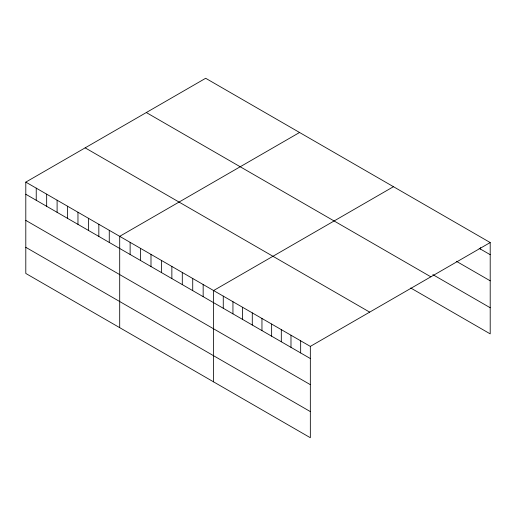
<?xml version="1.0" encoding="UTF-8"?>
<svg xmlns="http://www.w3.org/2000/svg" width="516" height="516" viewBox="0 0 516 516"><rect width="100%" height="100%" fill="white"/><g stroke="black" fill="none" stroke-linecap="round" stroke-linejoin="round"><path stroke-width="0.77" d="M25.8 182.122L310.335 346.397L310.335 437.723L25.8 273.448L25.8 182.122L205.665 78.277L490.2 242.552L490.2 333.878L410.736 287.999M299.564 132.489L119.699 236.334L119.699 327.66M393.456 186.702L213.592 290.547L213.592 381.866M310.335 346.397L490.2 242.552M479.145 248.299L490.2 254.685M456.338 261.27L490.2 280.814M432.847 274.628L490.2 307.742M146.312 112.546L430.847 276.821M85.153 147.853L369.688 312.128M25.8 194.255L310.335 358.53M25.8 220.39L310.335 384.659M25.8 247.312L310.335 411.587M480.525 247.583L480.525 249.099M300.66 340.812L300.66 352.944M290.985 335.226L290.985 347.358M281.31 329.64L281.31 341.773M271.635 324.054L271.635 336.187M261.96 318.469L261.96 330.601M252.285 312.883L252.285 325.015M242.617 307.297L242.617 319.43M232.942 301.712L232.942 313.844M223.267 296.126L223.267 308.258M203.162 284.522L203.162 296.648M192.726 278.498L192.726 290.631M182.296 272.474L182.296 284.606M171.86 266.45L171.86 278.582M161.431 260.425L161.431 272.558M150.994 254.401L150.994 266.533M140.565 248.383L140.565 260.509M130.129 242.359L130.129 254.485M109.263 230.31L109.263 242.443M98.833 224.286L98.833 236.418M88.397 218.262L88.397 230.394M77.968 212.237L77.968 224.37M67.532 206.219L67.532 218.345M57.102 200.195L57.102 212.321M46.666 194.171L46.666 206.303M36.236 188.147L36.236 200.279"/></g></svg>
